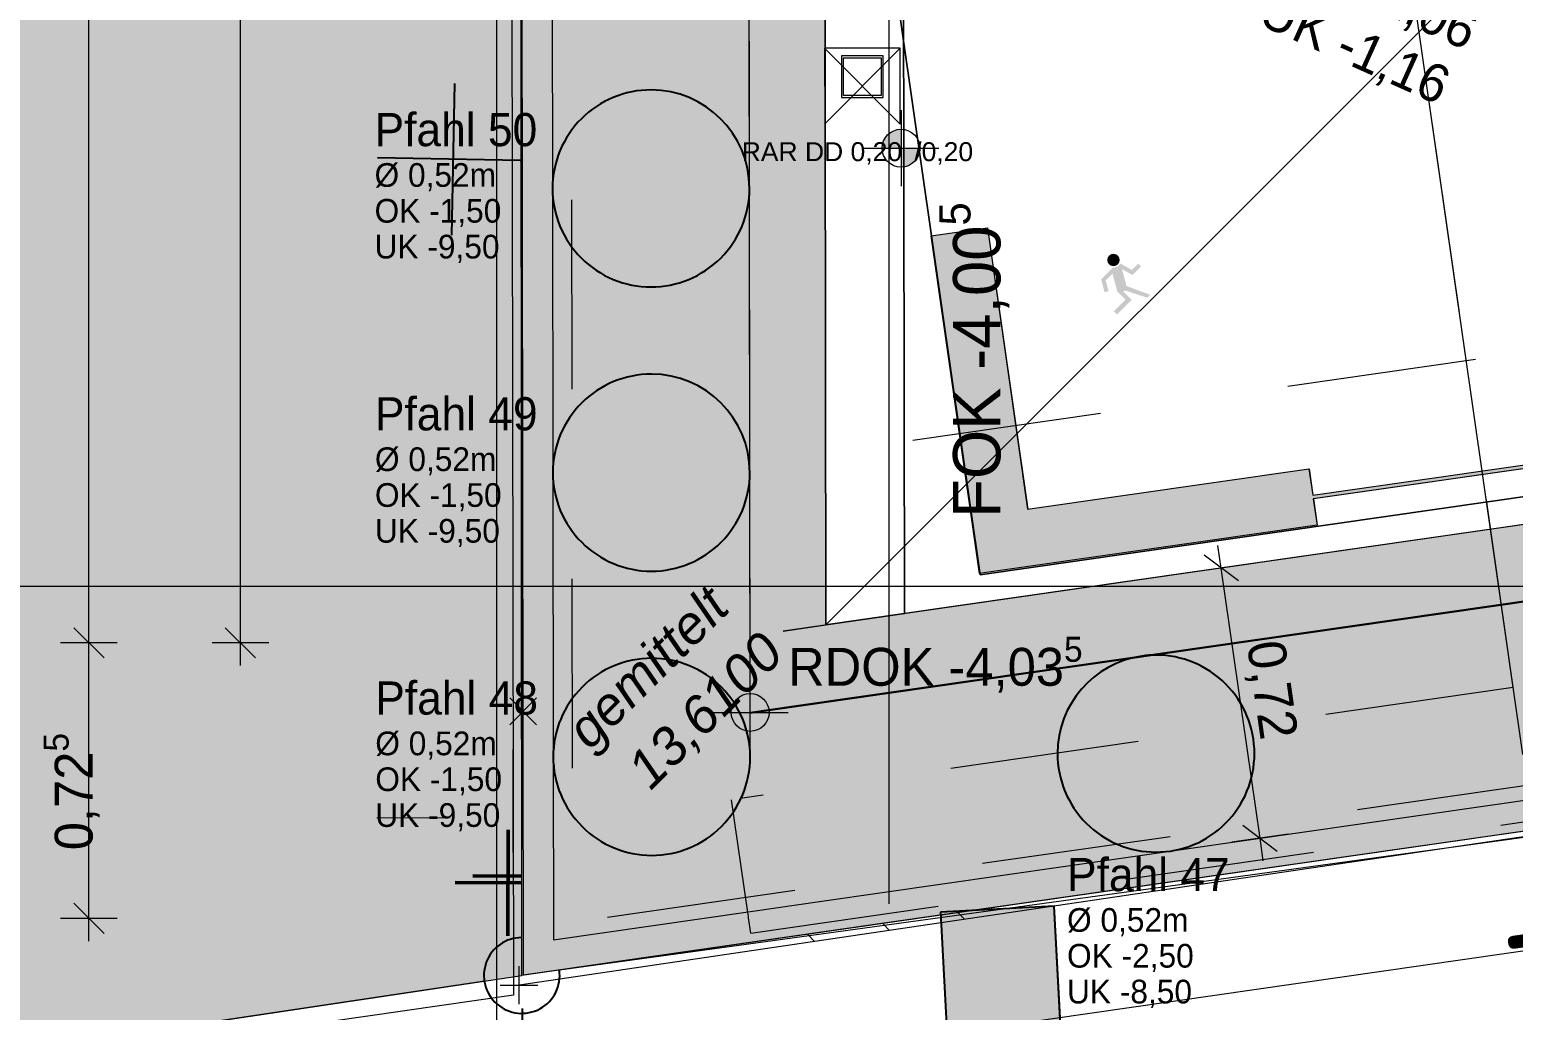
# Model space of a CAD drawing. Header units: metres. Extents: x -14 to 130, y -38 to 4.
# Drawn here: x -1.232 to 2.683, y -34.119 to -31.531 of the extents above; entities that cross this region are included whole.
import ezdxf

# ---------------------------------------------------------------- set-up
doc = ezdxf.new("R2010")
doc.units = ezdxf.units.M
doc.header["$MEASUREMENT"] = 0
for name, pattern in [('Grenzlinie', [0.008, 0.003, -0.005]), ('Schnittlinie', [0.006, 0.003, -0.0015, 0, -0.0015]), ('Untersicht', [0.001, 0.0005, -0.0005])]:
    doc.linetypes.add(name, pattern=pattern)
for name, color, linetype in [('-1._KG PP_3_110 Wand Aussen', 7, 'Continuous'), ('-1._KG PP_3_111 Bohrpfahl - ReGeBe', 7, 'Continuous'), ('-1._KG PP_3_111 Wand Aussen - Bohrpfahlwand 80', 7, 'Continuous'), ('-1._KG PP_3_210 Decke', 7, 'Continuous'), ('-1._KG PP_3_220 Bodenaufbau', 7, 'Continuous'), ('-1._KG PP_3_270 Deckendurchbruchsymbol', 7, 'Continuous'), ('-1._KG PP_3_570 Beschriftung 3D', 7, 'Continuous'), ('-1._KG PP_3_725 Nachbarbebauung', 7, 'Continuous'), ('-1._KG PP_3_810 Raum', 7, 'Continuous'), ('-1._KG PP_3_815 Raumbegrenzung', 7, 'Continuous'), ('-1._KG PP_3_851 Marker Schnitt', 7, 'Continuous'), ('-1._KG PP_3_910 Allgemein Lageplan Höhen', 7, 'Continuous'), ('-1._KG PP_3_950 Polierplan Bemaßung', 7, 'Continuous'), ('-1._KG PP_3_970 Brandschutz', 7, 'Continuous'), ('-1._KG PP_3_Bauwerke_Gebäude - Haus', 7, 'Continuous'), ('-1._KG PP_3_Bauwerke_Mauer', 7, 'Continuous'), ('-1._KG PP_3_Bauwerke_Mauer_Signatur', 7, 'Continuous'), ('-1._KG PP_3_Bauwerke_Stützmauer', 7, 'Continuous'), ('-1._KG PP_3_Bauwerke_Stützmauer_Signatur', 7, 'Continuous'), ('-1._KG PP_3_Bemaßen_Sperrmaß 2D', 7, 'Continuous'), ('-1._KG PP_3_Bemaßung', 7, 'Continuous'), ('-1._KG PP_3_Defpoints', 7, 'Continuous'), ('-1._KG PP_3_Gelände_Beschriftung Gelände', 7, 'Continuous'), ('-1._KG PP_3_Gelände_Geländepunkt', 7, 'Continuous'), ('-1._KG PP_3_Kataster Grenzen_Grundstücksgrenze', 7, 'Continuous'), ('-1._KG PP_3_Kataster Grenzpunkte_Grenzpunkt (GP) Hausecke', 7, 'Continuous'), ('-1._KG PP_3_Kataster Grenzpunkte_Grenzpunkt (GP) Hausecke_Kennzeichen', 7, 'Continuous'), ('-1._KG PP_3_Kataster Grenzpunkte_Grenzpunkt (GP) Hausecke_Punktnummer', 7, 'Continuous'), ('-1._KG PP_3_Kataster Grenzpunkte_Grenzpunkt (GP) Zeichen im Fels_Kennzeichen', 7, 'Continuous'), ('-1._KG PP_3_Kataster Grundstücke_Grundstück', 7, 'Continuous'), ('-1._KG PP_3_Layout_Hektarmarke', 7, 'Continuous'), ('-1._KG PP_3_Neubau_840 Baulinien', 7, 'Continuous')]:
    doc.layers.add(name, color=color, linetype=linetype)
doc.styles.add('ERSTELLTER_STIL_1', font='arial.ttf')
doc.styles.add('ERSTELLTER_STIL_4', font='isocpeur.ttf', dxfattribs={"width": 0.8})
doc.styles.add('ERSTELLTER_STIL_5', font='')
doc.styles.add('ERSTELLTER_STIL_6', font='arialbi.ttf')
doc.styles.get('ERSTELLTER_STIL_5').set_extended_font_data('Eurostile')
doc.linetypes.add('GAS', pattern='A,0,[1,415_260415_PP_VA_1_2 -1 KG1.Shx,S=0.186508,R=0,X=0,Y=0],-26.5,0', length=26.5)
doc.linetypes.add('Grenze Grundstück', pattern='A,0,[2,415_260415_PP_VA_1_2 -1 KG1.Shx,S=0.00031746,R=0,X=0,Y=0],-0.04,0', length=0.04)

msp = doc.modelspace()

# ---------------------------------------------------------------- hatches: boundary and pattern name
at = {"layer": '-1._KG PP_3_111 Bohrpfahl - ReGeBe', "linetype": 'Continuous', "lineweight": 13, "true_color": 0x3f7f02}
for points in [[(0.4074, -31.69, 0.414214), (0.1474, -31.95, 0.414214), (0.4074, -32.21, 0.414214), (0.6674, -31.95), (0.6674, -31.9494, 0.413484)], [(0.4083, -32.44, 0.414214), (0.1483, -32.7, 0.414214), (0.4083, -32.96, 0.414214), (0.6683, -32.7), (0.6683, -32.6993, 0.413484)], [(0.1493, -33.45, 0.414214), (0.4093, -33.71, 0.414214), (0.6693, -33.45, 0.414214), (0.4093, -33.19, 0.414214)], [(1.48, -33.4414, 0.414214), (1.74, -33.7014, 0.414214), (2, -33.4414, 0.414214), (1.74, -33.1814, 0.035713), (1.703, -33.184, 0.372983)]]:
    msp.add_hatch(color=76, dxfattribs=at).paths.add_polyline_path(points)
at = {"layer": '-1._KG PP_3_111 Wand Aussen - Bohrpfahlwand 80', "linetype": 'Continuous', "lineweight": 13, "true_color": 0xaa6446}
for points in [[(0.0667, -31.38), (0.07, -34.025), (0.1499, -33.9327), (0.1467, -31.3799)], [(0.8699, -33.91), (5.0393, -33.3106), (5.0279, -33.2314), (0.8585, -33.8308)], [(0.1499, -33.9327), (0.15, -34.0135), (0.8699, -33.91), (0.8585, -33.8308)], [(0.07, -34.025), (0.15, -34.0135), (0.1499, -33.9327)]]:
    msp.add_hatch(color=25, dxfattribs=at).paths.add_polyline_path(points)
at = {"layer": '-1._KG PP_3_111 Wand Aussen - Bohrpfahlwand 80', "linetype": 'Continuous', "lineweight": 13, "true_color": 0x3f7f02}
for points in [[(0.2195, -31.3798), (0.1467, -31.3799), (0.1474, -31.95), (0.1563, -31.8827), (0.1822, -31.82), (0.2236, -31.7662), (0.2774, -31.7248), (0.3401, -31.6989), (0.4074, -31.69), (0.4747, -31.6989), (0.5374, -31.7248), (0.5913, -31.7662), (0.6326, -31.82), (0.6586, -31.8827), (0.6674, -31.95), (0.6667, -31.3793), (0.5938, -31.3793), (0.5903, -31.3838), (0.5365, -31.4252), (0.4738, -31.4511), (0.4065, -31.46), (0.3392, -31.4511), (0.2765, -31.4252), (0.2226, -31.3838)], [(0.8689, -33.1019), (0.8667, -31.379), (0.6667, -31.3793), (0.6691, -33.3327)], [(0.1563, -32.0173), (0.1474, -31.95), (0.1483, -32.7), (0.1572, -32.6327), (0.1832, -32.57), (0.2245, -32.5161), (0.2783, -32.4748), (0.3411, -32.4489), (0.4083, -32.44), (0.4756, -32.4489), (0.5383, -32.4748), (0.5922, -32.5161), (0.6335, -32.57), (0.6595, -32.6327), (0.6683, -32.7), (0.6674, -31.95), (0.6586, -32.0173), (0.6326, -32.08), (0.5913, -32.1338), (0.5374, -32.1752), (0.4747, -32.2011), (0.4074, -32.21), (0.3401, -32.2011), (0.2774, -32.1752), (0.2236, -32.1338), (0.1822, -32.08)], [(4.9254, -32.5187), (0.756, -33.1181), (0.7845, -33.3161), (4.9539, -32.7167)], [(0.1572, -32.7673), (0.1483, -32.7), (0.1493, -33.45), (0.1581, -33.3827), (0.1841, -33.32), (0.2254, -33.2661), (0.2793, -33.2248), (0.342, -33.1989), (0.4093, -33.19), (0.4766, -33.1989), (0.5393, -33.2248), (0.5931, -33.2661), (0.6345, -33.32), (0.6492, -33.3557), (0.6691, -33.3327), (0.6683, -32.7), (0.6595, -32.7673), (0.6335, -32.83), (0.5922, -32.8838), (0.5383, -32.9252), (0.4756, -32.9511), (0.4083, -32.96), (0.3411, -32.9511), (0.2783, -32.9252), (0.2245, -32.8838), (0.1832, -32.83)], [(0.756, -33.1181), (0.7701, -33.216), (0.8689, -33.1019)], [(0.6691, -33.3327), (0.7845, -33.3161), (0.7701, -33.216)], [(0.6698, -33.8579), (0.8585, -33.8308), (0.7845, -33.3161), (0.6691, -33.3327)], [(0.6691, -33.3327), (0.6492, -33.3557), (0.6604, -33.3827), (0.6693, -33.45)], [(0.1493, -33.45), (0.1499, -33.9327), (0.3494, -33.7021), (0.342, -33.7011), (0.2793, -33.6752), (0.2254, -33.6338), (0.1841, -33.58), (0.1581, -33.5173)], [(0.1499, -33.9327), (0.6698, -33.8579), (0.6693, -33.45), (0.6604, -33.5173), (0.6345, -33.58), (0.5931, -33.6338), (0.5393, -33.6752), (0.4766, -33.7011), (0.4093, -33.71), (0.3494, -33.7021)]]:
    msp.add_hatch(color=76, dxfattribs=at).paths.add_polyline_path(points)
h = msp.add_hatch(color=76, dxfattribs=at)
h.paths.add_polyline_path([(4.9539, -32.7167), (0.7845, -33.3161), (0.8585, -33.8308), (5.0279, -33.2314)])
h.paths.add_polyline_path([(1.4889, -33.5087), (1.48, -33.4414), (1.4889, -33.3741), (1.5149, -33.3114), (1.5562, -33.2575), (1.61, -33.2162), (1.6727, -33.1902), (1.74, -33.1814), (1.8073, -33.1902), (1.87, -33.2162), (1.9239, -33.2575), (1.9652, -33.3114), (1.9912, -33.3741), (2, -33.4414), (1.9912, -33.5087), (1.9652, -33.5714), (1.9239, -33.6252), (1.87, -33.6666), (1.8073, -33.6925), (1.74, -33.7014), (1.6727, -33.6925), (1.61, -33.6666), (1.5562, -33.6252), (1.5149, -33.5714)], flags=0)
h.paths.add_polyline_path([(3.2706, -33.2525), (3.2617, -33.1852), (3.2706, -33.1179), (3.2965, -33.0552), (3.3379, -33.0014), (3.3917, -32.9601), (3.4544, -32.9341), (3.5217, -32.9252), (3.589, -32.9341), (3.6517, -32.9601), (3.7056, -33.0014), (3.7469, -33.0552), (3.7728, -33.1179), (3.7817, -33.1852), (3.7728, -33.2525), (3.7469, -33.3152), (3.7056, -33.3691), (3.6517, -33.4104), (3.589, -33.4364), (3.5217, -33.4452), (3.4544, -33.4364), (3.3917, -33.4104), (3.3379, -33.3691), (3.2965, -33.3152)], flags=0)
at = {"layer": '-1._KG PP_3_570 Beschriftung 3D', "linetype": 'Continuous', "lineweight": 0, "true_color": 0x191100}
h = msp.add_hatch(color=28, dxfattribs=at)
h.paths.add_polyline_path([(0.8669, -11.48), (0.8449, -11.48), (0.8449, -11.49), (0.8669, -11.49), (0.8669, -11.935), (1.0169, -11.935), (1.0169, -11.56), (1.7669, -11.56), (1.7669, -11.49), (4.9669, -11.49), (4.9669, -11.56), (5.7169, -11.56), (5.7169, -11.935), (5.7869, -11.935), (5.7869, -13.105), (5.7169, -13.105), (5.7169, -13.855), (4.9669, -13.855), (4.9669, -13.925), (1.7669, -13.925), (1.7669, -13.855), (1.0169, -13.855), (1.0169, -13.105), (0.8669, -13.105), (0.8669, -14.005), (1.7669, -14.005), (1.7669, -13.935), (4.9669, -13.935), (4.9669, -14.005), (5.7869, -14.005), (5.7869, -14.205), (4.9669, -14.205), (4.9669, -14.275), (1.7669, -14.275), (1.7669, -14.205), (0.8669, -14.205), (0.8669, -15.105), (1.0169, -15.105), (1.0169, -14.355), (1.7669, -14.355), (1.7669, -14.285), (4.9669, -14.285), (4.9669, -14.355), (5.7169, -14.355), (5.7169, -15.105), (5.7869, -15.105), (5.7869, -15.825), (5.7169, -15.825), (5.7169, -16.575), (4.9669, -16.575), (4.9669, -16.645), (1.7669, -16.645), (1.7669, -16.575), (1.0169, -16.575), (1.0169, -15.825), (0.8669, -15.825), (0.8669, -16.725), (1.7669, -16.725), (1.7669, -16.655), (4.9669, -16.655), (4.9669, -16.725), (5.7869, -16.725), (5.7869, -16.925), (4.9669, -16.925), (4.9669, -16.995), (1.7669, -16.995), (1.7669, -16.925), (0.8669, -16.925), (0.8669, -17.825), (1.0169, -17.825), (1.0169, -17.075), (1.7669, -17.075), (1.7669, -17.005), (4.9669, -17.005), (4.9669, -17.075), (5.7169, -17.075), (5.7169, -17.825), (5.7869, -17.825), (5.7869, -18.995), (5.7169, -18.995), (5.7169, -19.37), (4.9669, -19.37), (4.9669, -19.44), (1.7669, -19.44), (1.7669, -19.37), (1.0169, -19.37), (1.0169, -18.995), (0.8669, -18.995), (0.8669, -19.895), (1.0169, -19.895), (1.0169, -19.52), (1.7669, -19.52), (1.7669, -19.45), (4.9669, -19.45), (4.9669, -19.52), (5.7169, -19.52), (5.7169, -19.895), (5.7869, -19.895), (5.7869, -21.065), (5.7169, -21.065), (5.7169, -21.815), (4.9669, -21.815), (4.9669, -21.885), (1.7669, -21.885), (1.7669, -21.815), (1.0169, -21.815), (1.0169, -21.065), (0.8669, -21.065), (0.8669, -21.965), (1.7669, -21.965), (1.7669, -21.895), (4.9669, -21.895), (4.9669, -21.965), (5.7869, -21.965), (5.7869, -22.165), (4.9669, -22.165), (4.9669, -22.235), (1.7669, -22.235), (1.7669, -22.165), (0.8669, -22.165), (0.8669, -23.065), (1.0169, -23.065), (1.0169, -22.315), (1.7669, -22.315), (1.7669, -22.245), (4.9669, -22.245), (4.9669, -22.315), (5.7169, -22.315), (5.7169, -23.065), (5.7869, -23.065), (5.7869, -24.235), (5.7169, -24.235), (5.7169, -24.61), (4.9669, -24.61), (4.9669, -24.68), (1.7669, -24.68), (1.7669, -24.61), (1.0169, -24.61), (1.0169, -24.235), (0.8669, -24.235), (0.8669, -25.135), (1.0169, -25.135), (1.0169, -24.76), (1.7669, -24.76), (1.7669, -24.69), (4.9669, -24.69), (4.9669, -24.76), (5.7169, -24.76), (5.7169, -25.135), (5.7869, -25.135), (5.7869, -26.305), (5.7169, -26.305), (5.7169, -27.055), (4.9669, -27.055), (4.9669, -27.125), (1.7669, -27.125), (1.7669, -27.055), (1.0169, -27.055), (1.0169, -26.305), (0.8669, -26.305), (0.8669, -27.205), (1.7669, -27.205), (1.7669, -27.135), (4.9669, -27.135), (4.9669, -27.205), (5.8569, -27.205), (5.8569, -27.2189), (4.976, -27.345), (4.9859, -27.4143), (1.8181, -27.8674), (1.8082, -27.7981), (0.9173, -27.9256), (1.0447, -28.8165), (1.1932, -28.7953), (1.087, -28.0528), (1.8294, -27.9466), (1.8195, -27.8773), (4.9873, -27.4242), (4.9972, -27.4935), (5.7396, -27.3872), (5.8458, -28.1297), (5.9151, -28.1198), (6.0171, -28.8325), (5.9478, -28.8424), (6.054, -29.5849), (5.3116, -29.6911), (5.3215, -29.7604), (2.1537, -30.2135), (2.1438, -30.1442), (1.4014, -30.2504), (1.2952, -29.508), (1.1467, -29.5292), (1.2741, -30.4202), (0.9173, -30.4715), (1.0447, -31.3624), (1.1932, -31.3412), (1.087, -30.5987), (1.8294, -30.4925), (1.8195, -30.4232), (4.9873, -29.9701), (4.9972, -30.0394), (5.7396, -29.9332), (5.8458, -30.6756), (5.9151, -30.6657), (6.0171, -31.3784), (5.9478, -31.3883), (6.054, -32.1308), (5.3116, -32.237), (5.3215, -32.3063), (2.1537, -32.7594), (2.1438, -32.6901), (1.4014, -32.7963), (1.2952, -32.0539), (1.1467, -32.0751), (1.2741, -32.9661), (2.1651, -32.8386), (2.1551, -32.7693), (5.3229, -32.3162), (5.3328, -32.3855), (13.0079, -31.2875), (13.0178, -31.3553), (13.9084, -31.2254), (13.8997, -31.166), (17.0675, -30.7129), (17.0749, -30.7638), (17.9655, -30.634), (17.8356, -29.7434), (17.7645, -29.7538), (17.6625, -29.0411), (17.7318, -29.031), (17.602, -28.1404), (16.7114, -28.2702), (16.7227, -28.3479), (13.555, -28.8011), (13.5557, -28.806), (13.5448, -28.7318), (12.6543, -28.8616), (12.7841, -29.7522), (12.8533, -29.7421), (12.9553, -30.4549), (12.8879, -30.4647), (13.0065, -31.2777), (6.2223, -32.2481), (6.0963, -31.3671), (6.027, -31.377), (5.925, -30.6643), (5.9943, -30.6544), (5.8668, -29.7632), (6.2237, -29.7121), (6.0963, -28.8212), (6.027, -28.8311), (5.925, -28.1184), (5.9943, -28.1084), (5.8669, -27.2175), (5.8669, -26.305), (5.7969, -26.305), (5.7969, -25.135), (5.8669, -25.135), (5.8669, -24.235), (5.7969, -24.235), (5.7969, -23.065), (5.8669, -23.065), (5.8669, -22.165), (5.7969, -22.165), (5.7969, -21.965), (5.8669, -21.965), (5.8669, -21.065), (5.7969, -21.065), (5.7969, -19.895), (5.8669, -19.895), (5.8669, -18.995), (5.7969, -18.995), (5.7969, -17.825), (5.8669, -17.825), (5.8669, -16.925), (5.7969, -16.925), (5.7969, -16.725), (5.8669, -16.725), (5.8669, -15.825), (5.7969, -15.825), (5.7969, -15.105), (5.8669, -15.105), (5.8669, -14.205), (5.7969, -14.205), (5.7969, -14.005), (5.8669, -14.005), (5.8669, -13.105), (5.7969, -13.105), (5.7969, -11.935), (5.8669, -11.935), (5.8669, -11.035), (5.7969, -11.035), (5.7969, -9.865), (5.8669, -9.865), (5.8669, -8.965), (4.9669, -8.965), (4.9669, -9.035), (1.7669, -9.035), (1.7669, -8.965), (0.8669, -8.965), (0.8669, -9.865), (1.0169, -9.865), (1.0169, -9.115), (1.7669, -9.115), (1.7669, -9.045), (4.9669, -9.045), (4.9669, -9.115), (5.7169, -9.115), (5.7169, -9.865), (5.7869, -9.865), (5.7869, -11.035), (5.7169, -11.035), (5.7169, -11.41), (4.9669, -11.41), (4.9669, -11.48), (1.7669, -11.48), (1.7669, -11.41), (1.0169, -11.41), (1.0169, -11.035), (0.8669, -11.035)])
h.paths.add_polyline_path([(12.9325, -29.7306), (12.8243, -28.9884), (13.5665, -28.8802), (13.5564, -28.811), (16.7241, -28.3578), (16.7228, -28.3486), (16.733, -28.4186), (17.4752, -28.3104), (17.5834, -29.0526), (17.6526, -29.0425), (17.7546, -29.7552), (17.6872, -29.7651), (17.7954, -30.5072), (17.0532, -30.6154), (17.066, -30.703), (13.8983, -31.1561), (13.8867, -31.077), (13.1446, -31.1852), (13.0364, -30.443), (12.9652, -30.4534), (12.8632, -29.7407)], flags=0)
at = {"layer": '-1._KG PP_3_725 Nachbarbebauung', "linetype": 'Continuous', "lineweight": 0, "true_color": 0x1f1f1f}
msp.add_hatch(color=250, dxfattribs=at).paths.add_polyline_path([(0.0596, -24.058), (-3.9335, -24.6522), (-3.9335, -34.6256), (-1.2323, -34.2212), (-3.0812, -34.4982), (0.0665, -34.0269)])
at = {"layer": '-1._KG PP_3_725 Nachbarbebauung', "linetype": 'Continuous', "lineweight": 0, "true_color": 0x555555}
msp.add_hatch(color=251, dxfattribs=at).paths.add_polyline_path([(1.4714, -33.8437), (1.1718, -33.8596), (1.3443, -37.1137), (1.6447, -37.1137)])
at = {"layer": '-1._KG PP_3_Bemaßung', "linetype": 'Continuous', "lineweight": 13, "ltscale": 1000}
msp.add_hatch(color=7, dxfattribs=at).paths.add_polyline_path([(-0.1364, -33.5811), (-0.1363, -33.6411), (0.0437, -33.6108)])
at = {"layer": '-1._KG PP_3_Kataster Grenzpunkte_Grenzpunkt (GP) Hausecke_Kennzeichen', "linetype": 'Continuous', "lineweight": 0, "true_color": 0x000000}
for points in [[(1.0673, -31.8439), (1.0673, -31.7939), (1.0481, -31.7977), (1.0319, -31.8086), (1.0211, -31.8248), (1.0173, -31.8439)], [(1.0673, -31.8439), (1.0673, -31.8939), (1.0864, -31.8901), (1.1026, -31.8793), (1.1135, -31.8631), (1.1173, -31.8439)]]:
    msp.add_hatch(color=18, dxfattribs=at).paths.add_polyline_path(points)
at = {"layer": '-1._KG PP_3_Kataster Grenzpunkte_Grenzpunkt (GP) Hausecke_Punktnummer', "linetype": 'Continuous', "lineweight": 13, "true_color": 0x7e7f7f}
for points in [[(1.6393, -32.1272, 1), (1.6162, -32.1504, 1)], [(1.6254, -32.175), (1.6378, -32.2213), (1.66, -32.2435), (1.6291, -32.2744), (1.6373, -32.2825), (1.6758, -32.2439), (1.6532, -32.2213), (1.6595, -32.2196), (1.7171, -32.2384), (1.7248, -32.2307), (1.6623, -32.2076), (1.6503, -32.1627), (1.6783, -32.1786), (1.7005, -32.1563), (1.6928, -32.1486), (1.6763, -32.1651), (1.6458, -32.1478, -0.301997), (1.6264, -32.1589), (1.5953, -32.19), (1.6044, -32.2239), (1.615, -32.2211), (1.6074, -32.1929)]]:
    msp.add_hatch(color=8, dxfattribs=at).paths.add_polyline_path(points)

# ---------------------------------------------------------------- linework, layer by layer
at = {"layer": '-1._KG PP_3_110 Wand Aussen', "color": 8, "linetype": 'Untersicht', "lineweight": 13, "ltscale": 1000, "flags": 128}
for points in [[(2.6831, -33.267), (0.6426, -33.5602)], [(0.6629, -33.8604), (0.6202, -33.5635)], [(0.6707, -33.9149), (2.7336, -33.6184)], [(0.6636, -33.8654), (0.6629, -33.8604)], [(0.6643, -33.8703), (0.6636, -33.8654)], [(0.665, -33.8753), (0.6643, -33.8703)], [(0.6657, -33.8802), (0.665, -33.8753)], [(0.67, -33.9099), (0.6657, -33.8802)], [(0.6707, -33.9149), (0.67, -33.9099)]]:
    msp.add_lwpolyline(points, dxfattribs=at)
at = {"layer": '-1._KG PP_3_111 Bohrpfahl - ReGeBe', "color": 7, "linetype": 'Continuous', "lineweight": 25, "ltscale": 1000, "flags": 128}
for points in [[(0.6674, -31.9494, 0.413484), (0.4074, -31.69, 0.414214), (0.1474, -31.95, 0.414214), (0.4074, -32.21, 0.414214), (0.6674, -31.95)], [(0.6683, -32.6993, 0.413484), (0.4083, -32.44, 0.414214), (0.1483, -32.7, 0.414214), (0.4083, -32.96, 0.414214), (0.6683, -32.7)]]:
    msp.add_lwpolyline(points, format="xyb", dxfattribs=at)
for points in [[(0.1493, -33.45, 0.414214), (0.4093, -33.71, 0.414214), (0.6693, -33.45, 0.414214), (0.4093, -33.19, 0.414214)], [(1.48, -33.4414, 0.414214), (1.74, -33.7014, 0.414214), (2, -33.4414, 0.414214), (1.74, -33.1814, 0.035713), (1.703, -33.184, 0.372983)]]:
    msp.add_lwpolyline(points, format="xyb", close=True, dxfattribs=at)
at = {"layer": '-1._KG PP_3_111 Wand Aussen - Bohrpfahlwand 80', "color": 7, "linetype": 'Continuous', "lineweight": 13, "ltscale": 1000}
for p, q in [((0.1467, -31.3799), (0.1474, -31.95)), ((0.1474, -31.95), (0.1483, -32.7)), ((0.1483, -32.7), (0.1493, -33.45)), ((0.8585, -33.8308), (5.0279, -33.2314)), ((0.1493, -33.45), (0.1499, -33.9327)), ((0.1499, -33.9327), (0.6698, -33.8579)), ((0.1499, -33.9327), (0.6698, -33.8579)), ((0.6698, -33.8579), (0.8585, -33.8308))]:
    msp.add_line(p, q, dxfattribs=at)
at = {"layer": '-1._KG PP_3_111 Wand Aussen - Bohrpfahlwand 80', "color": 7, "linetype": 'Continuous', "lineweight": 18, "ltscale": 1000}
for p, q in [((0.6691, -33.3327), (0.6667, -31.3793)), ((4.9539, -32.7167), (0.7845, -33.3161)), ((0.7845, -33.3161), (0.6691, -33.3327))]:
    msp.add_line(p, q, dxfattribs=at)
at = {"layer": '-1._KG PP_3_111 Wand Aussen - Bohrpfahlwand 80', "color": 7, "linetype": 'Continuous', "lineweight": 13, "ltscale": 1000, "flags": 128}
for points in [[(0.0667, -31.38), (0.07, -34.025)], [(0.8699, -33.91), (5.0393, -33.3106)], [(0.15, -34.0135), (0.8699, -33.91)], [(0.07, -34.025), (0.15, -34.0135)]]:
    msp.add_lwpolyline(points, dxfattribs=at)
at = {"layer": '-1._KG PP_3_111 Wand Aussen - Bohrpfahlwand 80', "color": 7, "linetype": 'Continuous', "lineweight": 18, "ltscale": 1000, "flags": 128}
for points in [[(0.8689, -33.1019), (0.8667, -31.379)], [(4.9254, -32.5187), (0.756, -33.1181)], [(0.756, -33.1181), (0.8689, -33.1019)]]:
    msp.add_lwpolyline(points, dxfattribs=at)
at = {"layer": '-1._KG PP_3_210 Decke', "color": 8, "linetype": 'Untersicht', "lineweight": 13, "ltscale": 1000, "flags": 128}
msp.add_lwpolyline([(0.1962, -30.98), (0.1998, -33.8865), (18.7205, -31.2253), (18.7275, -29.58), (11.985, -29.58), (11.985, -30.48), (9.135, -30.48), (9.135, -30.98)], close=True, dxfattribs=at)
at = {"layer": '-1._KG PP_3_220 Bodenaufbau', "color": 7, "linetype": 'Continuous', "lineweight": 13, "ltscale": 1000, "flags": 128}
for points in [[(0.8689, -33.1019), (0.855, -21.9895), (0.855, -21.2033)], [(1.0765, -33.0721), (1.058, -21.2028)], [(1.058, -21.2031), (1.0765, -33.0721)], [(18.053, -30.6314), (1.0765, -33.0721)], [(1.0765, -33.0721), (0.8689, -33.1019)]]:
    msp.add_lwpolyline(points, dxfattribs=at)
at = {"layer": '-1._KG PP_3_270 Deckendurchbruchsymbol', "color": 7, "linetype": 'Untersicht', "lineweight": 13, "ltscale": 1000}
for p, q in [((0.865, -31.78), (1.065, -31.58)), ((0.865, -31.58), (1.065, -31.78))]:
    msp.add_line(p, q, dxfattribs=at)
at = {"layer": '-1._KG PP_3_270 Deckendurchbruchsymbol', "color": 7, "linetype": 'Untersicht', "lineweight": 13, "ltscale": 1000, "flags": 128}
msp.add_lwpolyline([(1.065, -31.78), (1.065, -31.58), (0.865, -31.58), (0.865, -31.78)], close=True, dxfattribs=at)
at = {"layer": '-1._KG PP_3_570 Beschriftung 3D', "color": 40, "linetype": 'Continuous', "lineweight": 0, "ltscale": 1000, "true_color": 0xffb300, "flags": 128}
for points in [[(1.1467, -32.0751), (1.2952, -32.0539)], [(1.2952, -32.0539), (1.4014, -32.7963)], [(1.2956, -32.0539), (1.4018, -32.7963)], [(1.2741, -32.9661), (1.1467, -32.0751)], [(2.1537, -32.7594), (5.3215, -32.3063)], [(5.3229, -32.3162), (2.1551, -32.7693)], [(5.3229, -32.3162), (2.1555, -32.7693)], [(1.4014, -32.7963), (2.1438, -32.6901)], [(2.1438, -32.6901), (2.1537, -32.7594)], [(2.1442, -32.6901), (2.1541, -32.7594)], [(2.1551, -32.7693), (2.1651, -32.8386)], [(2.1555, -32.7693), (2.1655, -32.8386)], [(2.1651, -32.8386), (1.2741, -32.9661)], [(2.1655, -32.8386), (1.2745, -32.9661)]]:
    msp.add_lwpolyline(points, dxfattribs=at)
at = {"layer": '-1._KG PP_3_725 Nachbarbebauung', "color": 8, "linetype": 'Continuous', "lineweight": 13, "ltscale": 1000, "flags": 128}
msp.add_lwpolyline([(-3.9335, -34.6256), (-1.2323, -34.2212), (-3.0812, -34.4982), (0.0665, -34.0269), (0.0596, -24.058), (-3.9335, -24.6522)], dxfattribs=at)
at = {"layer": '-1._KG PP_3_725 Nachbarbebauung', "color": 7, "linetype": 'Continuous', "lineweight": 25, "ltscale": 1000, "flags": 128}
for points in [[(1.4714, -33.8437), (1.1718, -33.8596)], [(1.1718, -33.8596), (1.3443, -37.1137)], [(1.6447, -37.1137), (1.4714, -33.8437)]]:
    msp.add_lwpolyline(points, dxfattribs=at)
at = {"layer": '-1._KG PP_3_810 Raum', "color": 5, "linetype": 'Continuous', "lineweight": 0, "ltscale": 1000, "flags": 128}
msp.add_lwpolyline([(0.9178, -30.475), (1.2764, -32.9693), (6.2255, -32.2578), (5.8669, -29.7634)], close=True, dxfattribs=at)
at = {"layer": '-1._KG PP_3_815 Raumbegrenzung', "color": 5, "linetype": 'Continuous', "lineweight": 0, "ltscale": 1000, "flags": 128}
msp.add_lwpolyline([(6.2255, -32.2578), (1.2764, -32.9693), (0.9178, -30.475), (5.8669, -29.7634)], close=True, dxfattribs=at)
at = {"layer": '-1._KG PP_3_851 Marker Schnitt', "color": 7, "linetype": 'Schnittlinie', "lineweight": 13, "ltscale": 1000}
msp.add_line((1.035, -18.6375), (1.035, -35.645), dxfattribs=at)
at = {"layer": '-1._KG PP_3_910 Allgemein Lageplan Höhen', "color": 7, "linetype": 'Continuous', "lineweight": 13, "ltscale": 1000}
for p, q in [((0.0347, -33.3654), (0.1054, -33.2946)), ((0.1054, -33.3654), (0.0347, -33.2946)), ((0.0591, -34.1026), (0.0591, -34.0026)), ((0.0091, -34.0526), (0.1091, -34.0526))]:
    msp.add_line(p, q, dxfattribs=at)
at = {"layer": '-1._KG PP_3_970 Brandschutz', "color": 16, "linetype": 'GAS', "lineweight": 13, "ltscale": 1000, "true_color": 0x7e0000}
msp.add_line((2.7085, -33.4436), (2.2815, -30.4741), dxfattribs=at)
at = {"layer": '-1._KG PP_3_970 Brandschutz', "color": 16, "linetype": 'Untersicht', "lineweight": 13, "ltscale": 1000, "true_color": 0x7e0000, "flags": 128}
for points in [[(2.6831, -33.267), (2.2815, -30.4741)], [(6.296, -32.7479), (2.6831, -33.267)]]:
    msp.add_lwpolyline(points, dxfattribs=at)
at = {"layer": '-1._KG PP_3_Bauwerke_Gebäude - Haus', "color": 7, "linetype": 'Continuous', "lineweight": 13, "ltscale": 1000, "true_color": 0xefefef}
for p, q in [((0.0275, -24.3979), (0.0445, -34.0785)), ((5.2161, -33.2899), (0.0592, -34.0526)), ((0.0445, -34.0785), (-0.9592, -34.2231))]:
    msp.add_line(p, q, dxfattribs=at)
at = {"layer": '-1._KG PP_3_Bauwerke_Mauer', "color": 7, "linetype": 'Continuous', "lineweight": 13, "ltscale": 1000, "true_color": 0xefefef}
msp.add_line((1.4714, -33.8437), (1.5703, -35.7099), dxfattribs=at)
at = {"layer": '-1._KG PP_3_Bauwerke_Mauer_Signatur', "color": 7, "linetype": 'Continuous', "lineweight": 13, "ltscale": 1000, "true_color": 0xefefef}
for p, q in [((1.1722, -33.868), (1.2707, -35.7258)), ((1.4714, -33.8437), (1.2657, -33.8546))]:
    msp.add_line(p, q, dxfattribs=at)
at = {"layer": '-1._KG PP_3_Bauwerke_Stützmauer', "color": 7, "linetype": 'Continuous', "lineweight": 13, "ltscale": 1000, "true_color": 0xefefef}
msp.add_line((5.2161, -33.2899), (0.0592, -34.0526), dxfattribs=at)
at = {"layer": '-1._KG PP_3_Bauwerke_Stützmauer_Signatur', "color": 7, "linetype": 'Continuous', "lineweight": 13, "ltscale": 1000, "true_color": 0xefefef}
for p, q in [((1.2349, -33.8787), (1.2181, -33.8615)), ((1.0371, -33.9079), (1.0195, -33.89)), ((0.8393, -33.9372), (0.821, -33.9185))]:
    msp.add_line(p, q, dxfattribs=at)
at = {"layer": '-1._KG PP_3_Bemaßen_Sperrmaß 2D', "color": 5, "linetype": 'GAS', "lineweight": 0, "ltscale": 1000}
for p, q in [((0, 3), (0, -36)), ((-1.5, -33), (21, -33))]:
    msp.add_line(p, q, dxfattribs=at)
at = {"layer": '-1._KG PP_3_Bemaßung', "color": 7, "linetype": 'Continuous', "lineweight": 13, "ltscale": 1000}
for p, q in [((0.0438, -33.7022), (0.0434, -33.4308)), ((-0.1363, -33.6111), (-0.3163, -33.6115))]:
    msp.add_line(p, q, dxfattribs=at)
at = {"layer": '-1._KG PP_3_Defpoints', "color": 7, "linetype": 'Continuous', "lineweight": 13, "ltscale": 1000}
for p, q in [((0.0437, -33.6108), (0.0437, -33.6108)), ((0.044, -33.7647), (0.044, -33.7647))]:
    msp.add_line(p, q, dxfattribs=at)
at = {"layer": '-1._KG PP_3_Gelände_Beschriftung Gelände', "color": 7, "linetype": 'Continuous', "lineweight": 18, "ltscale": 1000, "flags": 128}
for points in [[(0.6691, -33.3327), (0.655, -21.9896), (0.655, -21.2031)], [(0.855, -21.2033), (0.855, -21.9895), (0.8689, -33.1019)], [(1.0765, -33.0721), (1.058, -21.2031)], [(6.0427, -32.5601), (0.6691, -33.3327)], [(0.6691, -33.3343), (6.0429, -32.5617)], [(0.8689, -33.1019), (1.0765, -33.0721)], [(0.6691, -33.3327), (0.6691, -33.3343)]]:
    msp.add_lwpolyline(points, dxfattribs=at)
at = {"layer": '-1._KG PP_3_Gelände_Geländepunkt', "color": 7, "linetype": 'Continuous', "lineweight": 50, "ltscale": 1000}
for p, q in [((0.0308, -33.6423), (0.0295, -33.9223)), ((-0.1098, -33.7816), (0.066, -33.7824)), ((-0.0624, -33.764), (0.066, -33.7646))]:
    msp.add_line(p, q, dxfattribs=at)
at = {"layer": '-1._KG PP_3_Kataster Grenzen_Grundstücksgrenze', "color": 8, "linetype": 'Continuous', "lineweight": 13, "ltscale": 1000}
msp.add_line((6.0798, -33.1981), (0.1655, -34.0133), dxfattribs=at)
at = {"layer": '-1._KG PP_3_Kataster Grenzen_Grundstücksgrenze', "color": 8, "linetype": 'Schnittlinie', "lineweight": 13, "ltscale": 1000}
msp.add_line((-0.0324, -34.0417), (-1.2323, -34.2212), dxfattribs=at)
at = {"layer": '-1._KG PP_3_Kataster Grenzpunkte_Grenzpunkt (GP) Hausecke', "color": 7, "linetype": 'Continuous', "lineweight": 25, "ltscale": 1000}
msp.add_arc((0.0665, -34.0269), 0.1, 90.1105, 8.1758, dxfattribs=at)
at = {"layer": '-1._KG PP_3_Kataster Grenzpunkte_Grenzpunkt (GP) Hausecke_Kennzeichen', "color": 6, "linetype": 'Continuous', "lineweight": 13, "ltscale": 1000, "true_color": 0xfb02fe}
for p, q in [((-0.676, -33.1491), (-0.676, -8.705)), ((-0.716, -33.1091), (-0.636, -33.1891)), ((-0.601, -33.1491), (-0.751, -33.1491)), ((-0.676, -33.2091), (-0.676, -33.1491))]:
    msp.add_line(p, q, dxfattribs=at)
at = {"layer": '-1._KG PP_3_Kataster Grenzpunkte_Grenzpunkt (GP) Hausecke_Kennzeichen', "color": 76, "linetype": 'Continuous', "lineweight": 13, "ltscale": 1000, "true_color": 0x3f7f02}
for p, q in [((-1.076, -33.1491), (-1.076, -27.405)), ((1.9575, -32.9858), (1.8669, -32.918)), ((1.9122, -32.9519), (1.9036, -32.8925)), ((1.9864, -32.9412), (1.8379, -32.9626)), ((2.0146, -33.6646), (1.9122, -32.9519)), ((-1.116, -33.1091), (-1.036, -33.1891)), ((-1.001, -33.1491), (-1.151, -33.1491)), ((-1.076, -33.8765), (-1.076, -33.1491)), ((1.9694, -33.6307), (2.0599, -33.6985)), ((2.0889, -33.6539), (1.9404, -33.6753)), ((2.0232, -33.724), (2.0146, -33.6646)), ((-1.116, -33.8365), (-1.036, -33.9165)), ((-1.001, -33.8765), (-1.151, -33.8765)), ((-1.076, -33.9365), (-1.076, -33.8765))]:
    msp.add_line(p, q, dxfattribs=at)
at = {"layer": '-1._KG PP_3_Kataster Grenzpunkte_Grenzpunkt (GP) Hausecke_Kennzeichen', "color": 30, "linetype": 'Untersicht', "lineweight": 13, "ltscale": 1000, "true_color": 0xff6400}
msp.add_line((0.8661, -30.88), (2.6436, -31.6808), dxfattribs=at)
at = {"layer": '-1._KG PP_3_Kataster Grenzpunkte_Grenzpunkt (GP) Hausecke_Kennzeichen', "color": 1, "linetype": 'Continuous', "lineweight": 13, "ltscale": 1000, "true_color": 0xfb0106}
msp.add_line((0.1108, -34.3353), (18.8944, -31.6334), dxfattribs=at)
at = {"layer": '-1._KG PP_3_Kataster Grenzpunkte_Grenzpunkt (GP) Hausecke_Kennzeichen', "color": 7, "linetype": 'Continuous', "lineweight": 13, "ltscale": 1000}
for p, q in [((1.0673, -31.7439), (1.0673, -31.9439)), ((0.9673, -31.8439), (1.1673, -31.8439)), ((0.6691, -33.4327), (0.6691, -33.2327)), ((0.5691, -33.3327), (0.7691, -33.3327))]:
    msp.add_line(p, q, dxfattribs=at)
for centre in [(1.0673, -31.8439), (0.6691, -33.3327)]:
    msp.add_circle(centre, 0.05, dxfattribs=at)
at = {"layer": '-1._KG PP_3_Kataster Grenzpunkte_Grenzpunkt (GP) Hausecke_Punktnummer', "color": 8, "linetype": 'Continuous', "lineweight": 13, "ltscale": 1000, "true_color": 0x7e7f7f}
msp.add_line((9.1926, -24.7782), (0.8689, -33.1019), dxfattribs=at)
msp.add_line((9.1926, -24.7782), (0.8689, -33.1019), dxfattribs=at)
at = {"layer": '-1._KG PP_3_Kataster Grenzpunkte_Grenzpunkt (GP) Zeichen im Fels_Kennzeichen', "color": 171, "linetype": 'Untersicht', "lineweight": 13, "ltscale": 1000, "true_color": 0x6c6cff, "flags": 128}
for points in [[(0.91, -31.71), (1.02, -31.71), (1.02, -31.6), (0.91, -31.6)], [(0.915, -31.605), (1.015, -31.605), (1.015, -31.705), (0.915, -31.705)]]:
    msp.add_lwpolyline(points, close=True, dxfattribs=at)
at = {"layer": '-1._KG PP_3_Kataster Grundstücke_Grundstück', "color": 30, "linetype": 'Untersicht', "lineweight": 13, "ltscale": 1000, "true_color": 0xff6400, "flags": 128}
msp.add_lwpolyline([(0.8661, -30.88), (0.8683, -32.6474), (18.0549, -30.1765), (18.0554, -30.08)], dxfattribs=at)
at = {"layer": '-1._KG PP_3_Layout_Hektarmarke', "color": 7, "linetype": 'Continuous', "lineweight": 25, "ltscale": 1000}
for p, q in [((-0.1178, -32.0732), (-0.1104, -31.6733)), ((0.0623, -31.8765), (-0.3141, -31.8696))]:
    msp.add_line(p, q, dxfattribs=at)
at = {"layer": '-1._KG PP_3_Neubau_840 Baulinien', "color": 76, "linetype": 'Grenze Grundstück', "lineweight": 13, "ltscale": 1000, "true_color": 0x3f7f02, "flags": 128}
msp.add_lwpolyline([(0, -0.0002), (18.985, -0.0012), (18.935, -15), (18.9, -21.365), (18.85, -31.325), (0.0665, -34.0269), (0.065, -21.365), (0.055, -15)], close=True, dxfattribs=at)
at = {"layer": '-1._KG PP_3_Neubau_840 Baulinien', "color": 1, "linetype": 'Grenzlinie', "lineweight": 25, "ltscale": 1000, "true_color": 0xfb0106, "flags": 128}
msp.add_lwpolyline([(0.1142, -37.1137), (0.0665, -34.0269), (18.8486, -31.3281), (22.8486, -30.6897)], dxfattribs=at)

# ---------------------------------------------------------------- texts
at = {"layer": '-1._KG PP_3_270 Deckendurchbruchsymbol', "color": 1, "linetype": 'Continuous', "lineweight": 0, "insert": (0.965, -31.8926), "char_height": 0.05, "attachment_point": 8, "style": 'ERSTELLTER_STIL_1'}
msp.add_mtext('\\A1;{\\pqc;\\pt0;\\fArial|b0|i0|c0|p0;\\W1.000000;RAR DD 0,20\\fArial|b0|i0|c0|p0;\\W1.000000;\\A1{\\H.66x;\\S^  ;}\\fArial|b0|i0|c0|p0;\\W1.000000; /0,20\\fArial|b0|i0|c0|p0;\\W1.000000;\\A1{\\H.66x;\\S^  ;}\\fArial|b0|i0|c0|p0;\\W1.000000;\\fArial|b0|i0|c0|p0;\\W1.000000;\\A1{\\H.66x;\\S^  ;}}', dxfattribs=at)
at = {"layer": '-1._KG PP_3_910 Allgemein Lageplan Höhen', "color": 7, "linetype": 'Continuous', "lineweight": 13, "char_height": 0.1, "attachment_point": 1, "rotation": 45, "style": 'ERSTELLTER_STIL_6'}
for s, insert in [('\\A1;{\\pql;\\fArial Italic|b0|i0|c0|p0;\\W1.000000;gemittelt}', (0.1753, -33.3646)), ('\\A1;{\\pql;\\fArial Italic|b0|i0|c0|p0;\\W1.000000; 13,6100}', (0.3081, -33.4974))]:
    msp.add_mtext(s, dxfattribs=dict(at, insert=insert))
at = {"layer": '-1._KG PP_3_950 Polierplan Bemaßung', "color": 76, "linetype": 'Continuous', "lineweight": 13, "true_color": 0x3f7f02, "insert": (1.9614, -33.1538), "char_height": 0.1, "width": 0.306373, "attachment_point": 7, "rotation": 278.1813, "style": 'ERSTELLTER_STIL_5'}
msp.add_mtext('\\A1;{\\pql;\\fEurostile|b0|i0|c0|p0;\\W1.000000;0,72}', dxfattribs=at)
at = {"layer": '-1._KG PP_3_Bemaßen_Sperrmaß 2D', "color": 7, "linetype": 'Continuous', "lineweight": 25, "insert": (3.1647, -33.9105), "char_height": 0.36, "attachment_point": 5, "rotation": 187.8479, "style": 'ERSTELLTER_STIL_4'}
msp.add_mtext('\\A1;{\\pqc;\\fISOCPEUR|b0|i0|c0|p0;\\W0.800000;-6.17-}', dxfattribs=at)
at = {"layer": '-1._KG PP_3_Kataster Grenzpunkte_Grenzpunkt (GP) Hausecke_Kennzeichen', "color": 30, "linetype": 'Continuous', "lineweight": 13, "true_color": 0xff6400, "insert": (2.0519, -31.4081), "char_height": 0.1, "attachment_point": 4, "rotation": 335.7466, "line_spacing_factor": 0.968161, "style": 'ERSTELLTER_STIL_5'}
msp.add_mtext('\\A1;{\\pql;\\fEurostile|b0|i0|c0|p0;\\W1.000000;OK \\fEurostile|b0|i0|c0|p0;\\W1.000000;\\fEurostile|b0|i0|c0|p0;\\W1.000000;-1,06\\fEurostile|b0|i0|c0|p0;\\W1.000000;\\A1{\\H.66x;\\S^  ;}\\fEurostile|b0|i0|c0|p0;\\W1.000000;\\fEurostile|b0|i0|c0|p0;\\W1.000000;\\P\\pql;\\fEurostile|b0|i0|c0|p0;\\W1.000000;UK \\fEurostile|b0|i0|c0|p0;\\W1.000000;\\fEurostile|b0|i0|c0|p0;\\W1.000000;-1,16\\fEurostile|b0|i0|c0|p0;\\W1.000000;\\A1{\\H.66x;\\S^  ;}\\fEurostile|b0|i0|c0|p0;\\W1.000000;\\fEurostile|b0|i0|c0|p0;\\W1.000000;}', dxfattribs=at)
at = {"layer": '-1._KG PP_3_Kataster Grenzpunkte_Grenzpunkt (GP) Hausecke_Kennzeichen', "color": 7, "linetype": 'Continuous', "lineweight": 13, "char_height": 0.0875, "line_spacing_factor": 0.907049, "style": 'ERSTELLTER_STIL_5'}
for s, insert, attachment_point in [('\\A1;{\\pql;\\fEurostile|b0|i0|c0|p0;\\W1.000000;Pfahl 50\\P\\pql;\\fEurostile|b0|i0|c0|p0;\\H0.714286x;\\W1.000000;Ø \\fEurostile|b0|i0|c0|p0;\\W1.000000;0,52\\fEurostile|b0|i0|c0|p0;\\W1.000000;m\\P\\pql;\\fEurostile|b0|i0|c0|p0;\\W1.000000;OK \\fEurostile|b0|i0|c0|p0;\\W1.000000;-1,50\\P\\pql;\\fEurostile|b0|i0|c0|p0;\\W1.000000;UK \\fEurostile|b0|i0|c0|p0;\\W1.000000;-9,50}', (-0.3221, -31.9487), 4), ('\\A1;{\\pql;\\fEurostile|b0|i0|c0|p0;\\W1.000000;Pfahl 49\\P\\pql;\\fEurostile|b0|i0|c0|p0;\\H0.714286x;\\W1.000000;Ø \\fEurostile|b0|i0|c0|p0;\\W1.000000;0,52\\fEurostile|b0|i0|c0|p0;\\W1.000000;m\\P\\pql;\\fEurostile|b0|i0|c0|p0;\\W1.000000;OK \\fEurostile|b0|i0|c0|p0;\\W1.000000;-1,50\\P\\pql;\\fEurostile|b0|i0|c0|p0;\\W1.000000;UK \\fEurostile|b0|i0|c0|p0;\\W1.000000;-9,50}', (-0.3212, -32.6987), 4), ('\\A1;{\\pql;\\fEurostile|b0|i0|c0|p0;\\W1.000000;Pfahl 48\\P\\pql;\\fEurostile|b0|i0|c0|p0;\\H0.714286x;\\W1.000000;Ø \\fEurostile|b0|i0|c0|p0;\\W1.000000;0,52\\fEurostile|b0|i0|c0|p0;\\W1.000000;m\\P\\pql;\\fEurostile|b0|i0|c0|p0;\\W1.000000;OK \\fEurostile|b0|i0|c0|p0;\\W1.000000;-1,50\\P\\pql;\\fEurostile|b0|i0|c0|p0;\\W1.000000;UK \\fEurostile|b0|i0|c0|p0;\\W1.000000;-9,50}', (-0.3202, -33.4487), 4), ('\\A1;{\\pql;\\fEurostile|b0|i0|c0|p0;\\W1.000000;Pfahl 47\\P\\pql;\\fEurostile|b0|i0|c0|p0;\\H0.714286x;\\W1.000000;Ø \\fEurostile|b0|i0|c0|p0;\\W1.000000;0,52\\fEurostile|b0|i0|c0|p0;\\W1.000000;m\\P\\pql;\\fEurostile|b0|i0|c0|p0;\\W1.000000;OK \\fEurostile|b0|i0|c0|p0;\\W1.000000;-2,50\\P\\pql;\\fEurostile|b0|i0|c0|p0;\\W1.000000;UK \\fEurostile|b0|i0|c0|p0;\\W1.000000;-8,50}', (1.5053, -33.7169), 1)]:
    msp.add_mtext(s, dxfattribs=dict(at, insert=insert, attachment_point=attachment_point))
at = {"layer": '-1._KG PP_3_Kataster Grenzpunkte_Grenzpunkt (GP) Hausecke_Kennzeichen', "color": 6, "linetype": 'Continuous', "lineweight": 13, "true_color": 0xfb02fe, "insert": (1.366, -32.819), "char_height": 0.125, "attachment_point": 7, "rotation": 90, "style": 'ERSTELLTER_STIL_5'}
msp.add_mtext('\\A1;{\\pql;\\fEurostile|b0|i0|c0|p0;\\W1.000000;FOK -4,00\\fEurostile|b0|i0|c0|p0;\\W1.000000;\\A1{\\H.66x;\\S5^  ;}}', dxfattribs=at)
at = {"layer": '-1._KG PP_3_Kataster Grenzpunkte_Grenzpunkt (GP) Hausecke_Kennzeichen', "color": 7, "linetype": 'Continuous', "lineweight": 13, "insert": (0.7691, -33.2916), "char_height": 0.1, "attachment_point": 7, "style": 'ERSTELLTER_STIL_5'}
msp.add_mtext('\\A1;{\\pql;\\fEurostile|b0|i0|c0|p0;\\W1.000000;RDOK -4,03\\fEurostile|b0|i0|c0|p0;\\W1.000000;\\A1{\\H.66x;\\S5^  ;}}', dxfattribs=at)
at = {"layer": '-1._KG PP_3_Kataster Grenzpunkte_Grenzpunkt (GP) Hausecke_Kennzeichen', "color": 76, "linetype": 'Continuous', "lineweight": 13, "true_color": 0x3f7f02, "insert": (-1.037, -33.6964), "char_height": 0.1, "attachment_point": 7, "rotation": 90, "style": 'ERSTELLTER_STIL_5'}
msp.add_mtext('\\A1;{\\pql;\\fEurostile|b0|i0|c0|p0;\\W1.000000;0,72\\fEurostile|b0|i0|c0|p0;\\W1.000000;\\A1{\\H.66x;\\S5^  ;}}', dxfattribs=at)

doc.saveas('drawing.dxf')
